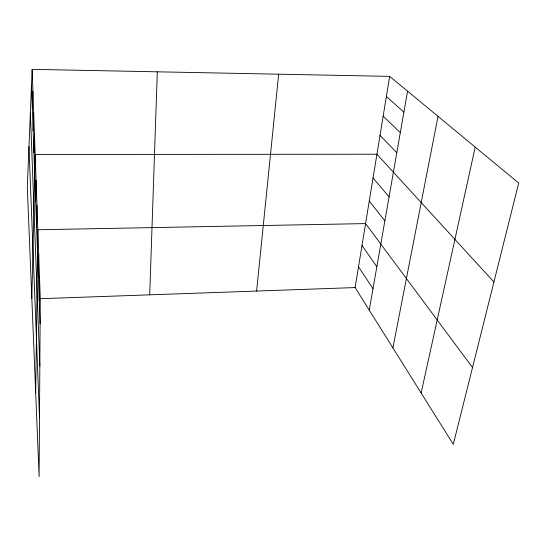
<?xml version="1.0" encoding="UTF-8"?>
<svg xmlns="http://www.w3.org/2000/svg" width="546" height="546" viewBox="0 0 546 546"><rect width="100%" height="100%" fill="white"/><g stroke="black" fill="none" stroke-linecap="round" stroke-linejoin="round"><path stroke-width="0.82" d="M32.146 69.356L40.274 298.703L39.107 476.644L27.3 187.298L32.146 69.356L389.667 76.372L518.7 183.067L453.289 444.321L355.112 287.571L389.667 76.372M39.278 300.682L39.483 276.378M38.418 276.911L38.67 253.405M35.681 392.813L37.831 229.757L365.581 223.594L472.515 367.526M36.623 227.143L36.964 205.412M35.681 201.071L36.077 180.33M31.825 298.259L35.162 154.484L376.931 154.225L493.932 281.995M33.934 152.771L34.439 133.968M33.142 130.828L33.688 112.954M149.713 294.833L157.309 71.813M32.33 108.326L32.931 91.421M256.613 291.052L278.651 74.195M369.246 310.135L407.569 91.175M392.895 347.891L438.015 116.353M421.137 392.983L475.211 147.113M40.274 298.703L355.112 287.571M386.377 96.492L403.897 112.148M383.155 116.161L400.314 132.63M380.009 135.401L396.812 152.648M373.041 177.989L389.073 196.86M369.26 201.099L384.882 220.809M361.998 245.488L376.849 266.714M358.51 266.803L372.993 288.725M28.972 146.608L39.496 417.342M30.371 112.572L39.831 366.079M31.497 85.224L40.111 323.758"/></g></svg>
